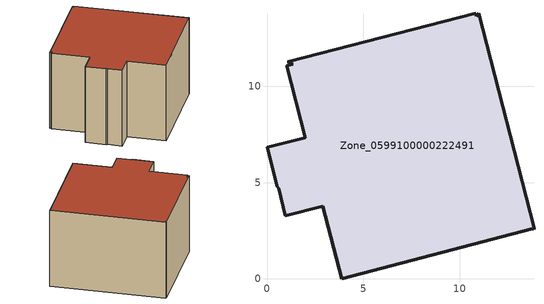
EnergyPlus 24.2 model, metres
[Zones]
Zone_0599100000222491
 floor ground (C_G): 0.94,3.27 0.6,4.71 0.52,4.78 0,6.82 1.98,7.33 1.03,11.06 1.34,11.14 1.06,11.27 10.82,13.79 10.87,13.63 10.97,13.78 13.85,2.63 13.83,2.57 13.76,2.6 3.88,0 2.9,3.78 z0
 wall outside (C_F): 0,6.82 0.52,4.78 0.6,4.71 0.94,3.27 2.9,3.78 3.88,0 13.76,2.6 13.83,2.57 13.85,2.63 10.97,13.78 10.87,13.63 10.82,13.79 1.06,11.27 1.34,11.14 1.03,11.06 1.98,7.33 0,6.82 z0:8.25
 roof outside (C_R): 0.6,4.71 0.94,3.27 2.9,3.78 3.88,0 13.76,2.6 13.83,2.57 13.85,2.63 10.97,13.78 10.87,13.63 10.82,13.79 1.06,11.27 1.34,11.14 1.03,11.06 1.98,7.33 0,6.82 0.52,4.78 z8.25
[BUILDING]
Pand.0599100000222491: North Axis=0; Terrain=City; Loads Convergence Tolerance Value=0.04; Temperature Convergence Tolerance Value=0.4; Solar Distribution=FullExterior; Maximum Number of Warmup Days=25; Minimum Number of Warmup Days=1
[Site:Location]
Rotterdam.The.Hague.AP_ZH_NLD Design_Conditions: Latitude=51.96; Longitude=4.45; Time Zone=1; Elevation=-4.5
[SITE:GROUNDTEMPERATURE:BUILDINGSURFACE]
18, 18, 18, 18, 18, 18, 18, 18, 18, 18, 18, 18
[MATERIAL] Thermal Absorptance=0.9; Solar Absorptance=0.7; Visible Absorptance=0.7
Name | Roughness | Thickness | Conductivity | Density | Specific Heat
G.D.1965 | MediumSmooth | 0.15 | 1 | 540 | 1210
F.D.1965 | Rough | 0.3 | 0.857143 | 1920 | 840
R.D.1965 | MediumRough | 0.2 | 0.08 | 1500 | 1000
[CONSTRUCTION]
C_G: G.D.1965
C_F: F.D.1965
C_R: R.D.1965
[ZONE]
Zone_0599100000222491: Type=1; Multiplier=1; Ceiling Height=Autocalculate; Volume=Autocalculate; Floor Area=autocalculate; Part of Total Floor Area=Yes
[ZONEINFILTRATION:DESIGNFLOWRATE]
Infil_Zone_0599100000222491: Zone or ZoneList or Space or SpaceList=Zone_0599100000222491; Schedule=AlwaysOn; Design Flow Rate Calculation Method=Flow/Area; Flow Rate per Floor Area=0.0042; Constant Term Coefficient=1; Temperature Term Coefficient=0; Velocity Term Coefficient=0; Velocity Squared Term Coefficient=0
[HVACTEMPLATE:ZONE:IDEALLOADSAIRSYSTEM]
Zone_0599100000222491: Maximum Heating Supply Air Temperature=50; Minimum Cooling Supply Air Temperature=13; Maximum Heating Supply Air Humidity Ratio=0.0156; Minimum Cooling Supply Air Humidity Ratio=0.0077; Heating Limit=NoLimit; Cooling Limit=NoLimit; Dehumidification Control Type=ConstantSensibleHeatRatio; Cooling Sensible Heat Ratio=0.7; Dehumidification Setpoint=60; Humidification Control Type=None; Humidification Setpoint=30; Outdoor Air Method=None; Outdoor Air Flow Rate per Person=0.00944; Outdoor Air Flow Rate per Zone Floor Area=0; Outdoor Air Flow Rate per Zone=0; Demand Controlled Ventilation Type=None; Outdoor Air Economizer Type=NoEconomizer; Heat Recovery Type=None; Sensible Heat Recovery Effectiveness=0.7; Latent Heat Recovery Effectiveness=0.65
[ZONECONTROL:THERMOSTAT]
ThermostatControl_Zone_0599100000222491: Zone or ZoneList=Zone_0599100000222491; Control Type Schedule=DualSetpointControlType; Control 1=Thermostat_Zone_0599100000222491; Temperature Difference Between Cutout And Setpoint=0
[THERMOSTATSETPOINT:DUALSETPOINT]
Thermostat_Zone_0599100000222491: Heating Setpoint Temperature Schedule=HeatingSetpoint_Zone_0599100000222491; Cooling Setpoint Temperature Schedule=CoolingSetpoint_Zone_0599100000222491
[SCHEDULE:COMPACT]
HeatingSetpoint_Zone_0599100000222491: Through: 12/31, For: AllDays, Until: 24:00, 21
CoolingSetpoint_Zone_0599100000222491: Through: 12/31, For: AllDays, Until: 24:00, 24
DualSetpointControlType: Through: 12/31, For: AllDays, Until: 24:00, 4
AlwaysOn: Through: 12/31, For: AllDays, Until: 24:00, 1
